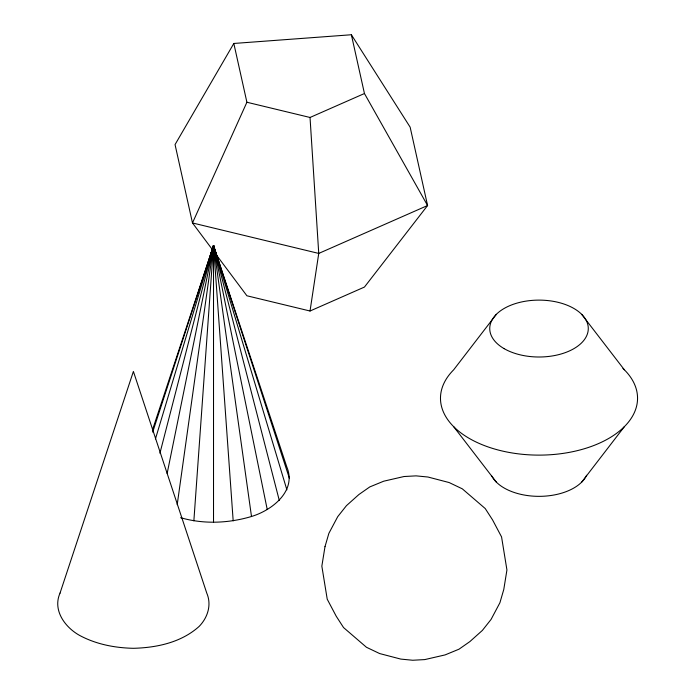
<?xml version="1.0" encoding="UTF-8"?>
<svg xmlns="http://www.w3.org/2000/svg" width="695" height="695" viewBox="0 0 695 695"><rect width="100%" height="100%" fill="white"/><g stroke="black" fill="none" stroke-linecap="round" stroke-linejoin="round"><path stroke-width="1.04" d="M193.862 520.868L213.521 245.5L286.887 467.162C296.826 491.104 271.91 510.356 251.494 516.489C228.577 523.318 203.713 524.378 180.63 517.706M177.208 504.666L213.521 245.5L289.476 478.516M215.798 254.162L246.899 295.775L310.031 311.012L318.744 253.423L310.031 117.472L364.449 93.521L351.375 34.75L233.824 43.464L175.053 144.586L192.48 222.956L212.566 249.826M212.896 248.697L213.521 245.5L222.226 273.43M167.148 473.469L213.521 245.5L286.887 489.862M159.928 453.227L213.521 245.5L216.023 254.917M212.131 250.73L213.521 245.5L279.294 500.443M155.454 438.91L213.521 245.5L267.228 509.522M204.495 274.473L213.521 245.5L214.555 250.826M152.691 432.116L213.521 245.5L251.494 516.489M152.387 430.222L213.521 245.5L213.852 248.723M233.824 43.464L246.899 102.243L192.48 222.956L318.744 253.423L427.581 205.529L410.146 127.159L351.375 34.75M496.352 314.34L453.687 369.792A98.534 56.886 0 0 0 476.37 442.142A98.534 56.886 0 0 0 603.72 441.134A98.534 56.886 0 0 0 622.972 368.454M581.68 482.13L624.353 426.678M310.031 311.012L364.449 287.061L427.581 205.529L364.449 93.521M246.899 102.243L310.031 117.472M581.68 314.34L624.353 369.792M453.687 426.678L496.352 482.13M233.181 520.868L213.521 245.5L213.521 522.362M586.606 475.267A49.267 28.443 0 0 1 539.815 496.343A49.267 28.443 0 0 1 491.869 476.153M324.999 546.644L321.846 566.147L327.223 599.203L336.232 616.239L343.547 627.559L366.465 647.28L379.644 653.561L400.815 659.095L412.734 660.25L424.767 659.59L445.078 654.916L459.004 649.191L469.889 641.581L482.365 630.426L491.061 619.436L499.905 602.765L503.779 589.473L506.933 569.97L501.564 536.914L492.547 519.877L485.232 508.549L462.314 488.837L449.135 482.547L427.964 477.022L416.044 475.867L404.012 476.527L383.701 481.201L369.775 486.926L358.889 494.536L346.423 505.682L337.718 516.68L328.874 533.343L324.999 546.644M60.039 593.104C52.394 610.184 65.026 627.359 79.699 635.465C96.197 644.308 114.805 647.896 133.397 648.305C156.775 647.714 181.36 642.484 199.178 626.377C207.744 617.568 211.819 604.772 206.763 593.104L133.397 371.434L60.039 593.104M504.179 348.673A49.267 28.443 0 0 0 586.606 335.92A49.267 28.443 0 0 0 526.271 301.083A49.267 28.443 0 0 0 504.179 348.673"/></g></svg>
